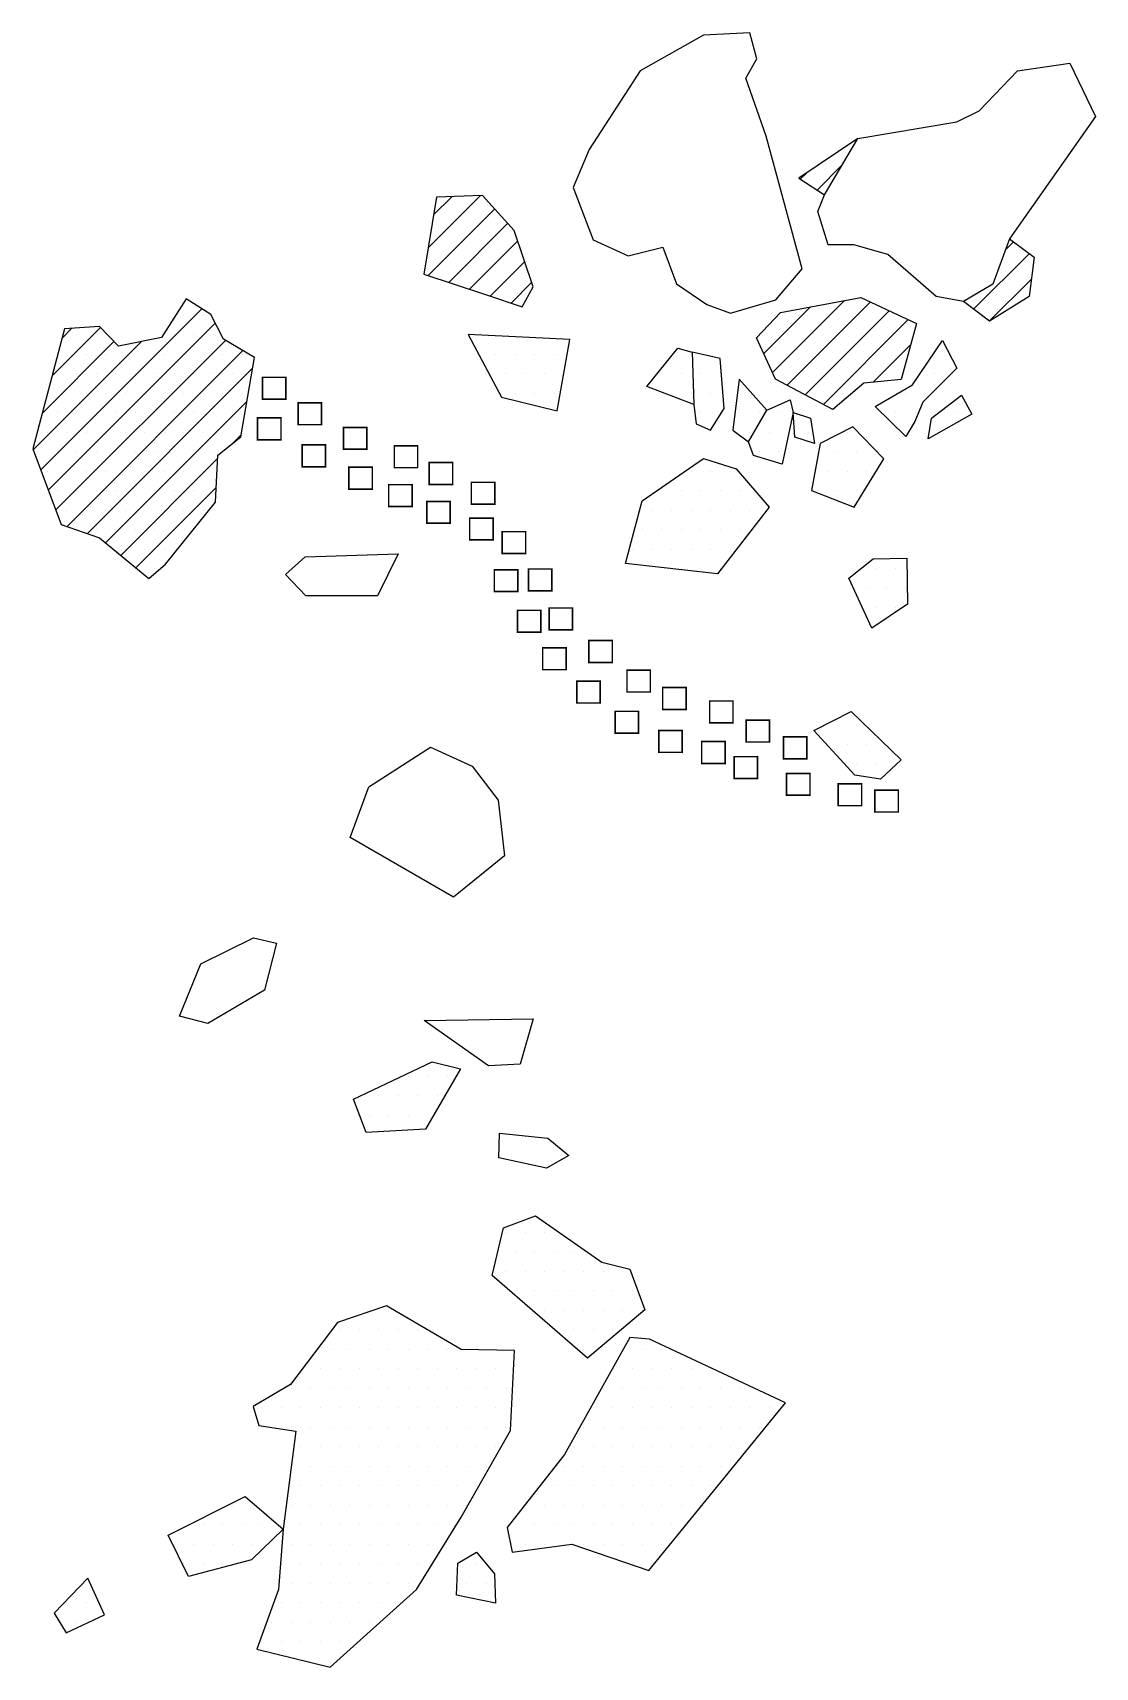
# Model space of a CAD drawing. Header units: metres. Extents: x 335 to 403, y -1965 to -1861.
import ezdxf

# ---------------------------------------------------------------- set-up
doc = ezdxf.new("R2010")
doc.units = ezdxf.units.M
doc.header["$LTSCALE"] = 25
doc.header["$MEASUREMENT"] = 0
doc.layers.get('0').update_dxf_attribs({"linetype": 'CONTINUOUS'})
for name, color, linetype in [('FEUER', 1, 'CONTINUOUS'), ('STEINE', 4, 'CONTINUOUS'), ('STEINESCHRAFF', 4, 'CONTINUOUS')]:
    doc.layers.add(name, color=color, linetype=linetype)

# ---------------------------------------------------------------- blocks, each defined once
blk = doc.blocks.new('RL')
at = {"layer": 'FEUER', "const_width": 0.1}
blk.add_lwpolyline([(0, -1.4), (0, 0), (1.5, 0), (1.5, -1.4), (0, -1.4)], dxfattribs=at)
blk = doc.blocks.new('*X2')
at = {"color": 0}
for p, q in [((344.375, -1878.75), (344.375, -1878.75)), ((345.625, -1878.75), (345.625, -1878.75)), ((337.5, -1880), (337.5, -1880)), ((338.75, -1880), (338.75, -1880)), ((343.75, -1880), (343.75, -1880)), ((345, -1880), (345, -1880)), ((346.25, -1880), (346.25, -1880)), ((336.875, -1881.25), (336.875, -1881.25)), ((338.125, -1881.25), (338.125, -1881.25)), ((339.375, -1881.25), (339.375, -1881.25)), ((340.625, -1881.25), (340.625, -1881.25)), ((341.875, -1881.25), (341.875, -1881.25)), ((343.125, -1881.25), (343.125, -1881.25)), ((344.375, -1881.25), (344.375, -1881.25)), ((345.625, -1881.25), (345.625, -1881.25)), ((346.875, -1881.25), (346.875, -1881.25)), ((348.125, -1881.25), (348.125, -1881.25)), ((364.375, -1881.25), (364.375, -1881.25)), ((365.625, -1881.25), (365.625, -1881.25)), ((366.875, -1881.25), (366.875, -1881.25)), ((368.125, -1881.25), (368.125, -1881.25)), ((376.875, -1881.25), (376.875, -1881.25)), ((393.125, -1881.25), (393.125, -1881.25)), ((336.25, -1882.5), (336.25, -1882.5)), ((337.5, -1882.5), (337.5, -1882.5)), ((338.75, -1882.5), (338.75, -1882.5)), ((340, -1882.5), (340, -1882.5)), ((341.25, -1882.5), (341.25, -1882.5)), ((342.5, -1882.5), (342.5, -1882.5)), ((343.75, -1882.5), (343.75, -1882.5)), ((345, -1882.5), (345, -1882.5)), ((346.25, -1882.5), (346.25, -1882.5)), ((347.5, -1882.5), (347.5, -1882.5)), ((365, -1882.5), (365, -1882.5)), ((366.25, -1882.5), (366.25, -1882.5)), ((367.5, -1882.5), (367.5, -1882.5)), ((375, -1882.5), (375, -1882.5)), ((376.25, -1882.5), (376.25, -1882.5)), ((377.5, -1882.5), (377.5, -1882.5)), ((378.75, -1882.5), (378.75, -1882.5)), ((392.5, -1882.5), (392.5, -1882.5)), ((336.875, -1883.75), (336.875, -1883.75)), ((338.125, -1883.75), (338.125, -1883.75)), ((339.375, -1883.75), (339.375, -1883.75)), ((340.625, -1883.75), (340.625, -1883.75)), ((341.875, -1883.75), (341.875, -1883.75)), ((343.125, -1883.75), (343.125, -1883.75)), ((344.375, -1883.75), (344.375, -1883.75)), ((345.625, -1883.75), (345.625, -1883.75)), ((346.875, -1883.75), (346.875, -1883.75)), ((348.125, -1883.75), (348.125, -1883.75)), ((365.625, -1883.75), (365.625, -1883.75)), ((366.875, -1883.75), (366.875, -1883.75)), ((368.125, -1883.75), (368.125, -1883.75)), ((375.625, -1883.75), (375.625, -1883.75)), ((376.875, -1883.75), (376.875, -1883.75)), ((378.125, -1883.75), (378.125, -1883.75)), ((380.625, -1883.75), (380.625, -1883.75)), ((390.625, -1883.75), (390.625, -1883.75)), ((391.875, -1883.75), (391.875, -1883.75)), ((336.25, -1885), (336.25, -1885)), ((337.5, -1885), (337.5, -1885)), ((338.75, -1885), (338.75, -1885)), ((340, -1885), (340, -1885)), ((341.25, -1885), (341.25, -1885)), ((342.5, -1885), (342.5, -1885)), ((343.75, -1885), (343.75, -1885)), ((345, -1885), (345, -1885)), ((346.25, -1885), (346.25, -1885)), ((347.5, -1885), (347.5, -1885)), ((377.5, -1885), (377.5, -1885)), ((378.75, -1885), (378.75, -1885)), ((380, -1885), (380, -1885)), ((381.25, -1885), (381.25, -1885)), ((382.5, -1885), (382.5, -1885)), ((390, -1885), (390, -1885)), ((391.25, -1885), (391.25, -1885)), ((393.75, -1885), (393.75, -1885)), ((335.625, -1886.25), (335.625, -1886.25)), ((336.875, -1886.25), (336.875, -1886.25)), ((338.125, -1886.25), (338.125, -1886.25)), ((339.375, -1886.25), (339.375, -1886.25)), ((340.625, -1886.25), (340.625, -1886.25)), ((341.875, -1886.25), (341.875, -1886.25)), ((343.125, -1886.25), (343.125, -1886.25)), ((344.375, -1886.25), (344.375, -1886.25)), ((345.625, -1886.25), (345.625, -1886.25)), ((346.875, -1886.25), (346.875, -1886.25)), ((380.625, -1886.25), (380.625, -1886.25)), ((381.875, -1886.25), (381.875, -1886.25)), ((383.125, -1886.25), (383.125, -1886.25)), ((384.375, -1886.25), (384.375, -1886.25)), ((386.875, -1886.25), (386.875, -1886.25)), ((390.625, -1886.25), (390.625, -1886.25)), ((335, -1887.5), (335, -1887.5)), ((336.25, -1887.5), (336.25, -1887.5)), ((337.5, -1887.5), (337.5, -1887.5)), ((338.75, -1887.5), (338.75, -1887.5)), ((340, -1887.5), (340, -1887.5)), ((341.25, -1887.5), (341.25, -1887.5)), ((342.5, -1887.5), (342.5, -1887.5)), ((343.75, -1887.5), (343.75, -1887.5)), ((345, -1887.5), (345, -1887.5)), ((346.25, -1887.5), (346.25, -1887.5)), ((381.25, -1887.5), (381.25, -1887.5)), ((382.5, -1887.5), (382.5, -1887.5)), ((386.25, -1887.5), (386.25, -1887.5)), ((387.5, -1887.5), (387.5, -1887.5)), ((388.75, -1887.5), (388.75, -1887.5)), ((335.625, -1888.75), (335.625, -1888.75)), ((336.875, -1888.75), (336.875, -1888.75)), ((338.125, -1888.75), (338.125, -1888.75)), ((339.375, -1888.75), (339.375, -1888.75)), ((340.625, -1888.75), (340.625, -1888.75)), ((341.875, -1888.75), (341.875, -1888.75)), ((343.125, -1888.75), (343.125, -1888.75)), ((344.375, -1888.75), (344.375, -1888.75)), ((345.625, -1888.75), (345.625, -1888.75)), ((376.875, -1888.75), (376.875, -1888.75)), ((378.125, -1888.75), (378.125, -1888.75)), ((379.375, -1888.75), (379.375, -1888.75)), ((385.625, -1888.75), (385.625, -1888.75)), ((386.875, -1888.75), (386.875, -1888.75)), ((388.125, -1888.75), (388.125, -1888.75)), ((336.25, -1890), (336.25, -1890)), ((337.5, -1890), (337.5, -1890)), ((338.75, -1890), (338.75, -1890)), ((340, -1890), (340, -1890)), ((341.25, -1890), (341.25, -1890)), ((342.5, -1890), (342.5, -1890)), ((343.75, -1890), (343.75, -1890)), ((345, -1890), (345, -1890)), ((346.25, -1890), (346.25, -1890)), ((375, -1890), (375, -1890)), ((376.25, -1890), (376.25, -1890)), ((377.5, -1890), (377.5, -1890)), ((378.75, -1890), (378.75, -1890)), ((380, -1890), (380, -1890)), ((385, -1890), (385, -1890)), ((386.25, -1890), (386.25, -1890)), ((387.5, -1890), (387.5, -1890)), ((336.875, -1891.25), (336.875, -1891.25)), ((338.125, -1891.25), (338.125, -1891.25)), ((339.375, -1891.25), (339.375, -1891.25)), ((340.625, -1891.25), (340.625, -1891.25)), ((341.875, -1891.25), (341.875, -1891.25)), ((343.125, -1891.25), (343.125, -1891.25)), ((344.375, -1891.25), (344.375, -1891.25)), ((345.625, -1891.25), (345.625, -1891.25)), ((374.375, -1891.25), (374.375, -1891.25)), ((375.625, -1891.25), (375.625, -1891.25)), ((376.875, -1891.25), (376.875, -1891.25)), ((378.125, -1891.25), (378.125, -1891.25)), ((379.375, -1891.25), (379.375, -1891.25)), ((380.625, -1891.25), (380.625, -1891.25)), ((338.75, -1892.5), (338.75, -1892.5)), ((340, -1892.5), (340, -1892.5)), ((341.25, -1892.5), (341.25, -1892.5)), ((342.5, -1892.5), (342.5, -1892.5)), ((343.75, -1892.5), (343.75, -1892.5)), ((373.75, -1892.5), (373.75, -1892.5)), ((375, -1892.5), (375, -1892.5)), ((376.25, -1892.5), (376.25, -1892.5)), ((377.5, -1892.5), (377.5, -1892.5)), ((378.75, -1892.5), (378.75, -1892.5)), ((380, -1892.5), (380, -1892.5)), ((340.625, -1893.75), (340.625, -1893.75)), ((341.875, -1893.75), (341.875, -1893.75)), ((343.125, -1893.75), (343.125, -1893.75)), ((373.125, -1893.75), (373.125, -1893.75)), ((374.375, -1893.75), (374.375, -1893.75)), ((375.625, -1893.75), (375.625, -1893.75)), ((376.875, -1893.75), (376.875, -1893.75)), ((378.125, -1893.75), (378.125, -1893.75)), ((379.375, -1893.75), (379.375, -1893.75)), ((342.5, -1895), (342.5, -1895)), ((376.25, -1895), (376.25, -1895)), ((377.5, -1895), (377.5, -1895)), ((378.75, -1895), (378.75, -1895)), ((388.75, -1895), (388.75, -1895)), ((390, -1895), (390, -1895)), ((388.125, -1896.25), (388.125, -1896.25)), ((389.375, -1896.25), (389.375, -1896.25)), ((390.625, -1896.25), (390.625, -1896.25)), ((388.75, -1897.5), (388.75, -1897.5)), ((390, -1897.5), (390, -1897.5)), ((386.25, -1905), (386.25, -1905)), ((387.5, -1905), (387.5, -1905)), ((385.625, -1906.25), (385.625, -1906.25)), ((386.875, -1906.25), (386.875, -1906.25)), ((388.125, -1906.25), (388.125, -1906.25)), ((387.5, -1907.5), (387.5, -1907.5)), ((388.75, -1907.5), (388.75, -1907.5)), ((390, -1907.5), (390, -1907.5)), ((358.75, -1927.5), (358.75, -1927.5)), ((360, -1927.5), (360, -1927.5)), ((361.25, -1927.5), (361.25, -1927.5)), ((356.875, -1928.75), (356.875, -1928.75)), ((358.125, -1928.75), (358.125, -1928.75)), ((359.375, -1928.75), (359.375, -1928.75)), ((360.625, -1928.75), (360.625, -1928.75)), ((356.25, -1930), (356.25, -1930)), ((357.5, -1930), (357.5, -1930)), ((358.75, -1930), (358.75, -1930)), ((360, -1930), (360, -1930)), ((365, -1937.5), (365, -1937.5)), ((366.25, -1937.5), (366.25, -1937.5)), ((367.5, -1937.5), (367.5, -1937.5)), ((365.625, -1938.75), (365.625, -1938.75)), ((366.875, -1938.75), (366.875, -1938.75)), ((368.125, -1938.75), (368.125, -1938.75)), ((369.375, -1938.75), (369.375, -1938.75)), ((365, -1940), (365, -1940)), ((366.25, -1940), (366.25, -1940)), ((367.5, -1940), (367.5, -1940)), ((368.75, -1940), (368.75, -1940)), ((370, -1940), (370, -1940)), ((371.25, -1940), (371.25, -1940)), ((372.5, -1940), (372.5, -1940)), ((365.625, -1941.25), (365.625, -1941.25)), ((366.875, -1941.25), (366.875, -1941.25)), ((368.125, -1941.25), (368.125, -1941.25)), ((369.375, -1941.25), (369.375, -1941.25)), ((370.625, -1941.25), (370.625, -1941.25)), ((371.875, -1941.25), (371.875, -1941.25)), ((373.125, -1941.25), (373.125, -1941.25)), ((357.5, -1942.5), (357.5, -1942.5)), ((367.5, -1942.5), (367.5, -1942.5)), ((368.75, -1942.5), (368.75, -1942.5)), ((370, -1942.5), (370, -1942.5)), ((371.25, -1942.5), (371.25, -1942.5)), ((372.5, -1942.5), (372.5, -1942.5)), ((373.75, -1942.5), (373.75, -1942.5)), ((354.375, -1943.75), (354.375, -1943.75)), ((355.625, -1943.75), (355.625, -1943.75)), ((356.875, -1943.75), (356.875, -1943.75)), ((358.125, -1943.75), (358.125, -1943.75)), ((359.375, -1943.75), (359.375, -1943.75)), ((369.375, -1943.75), (369.375, -1943.75)), ((370.625, -1943.75), (370.625, -1943.75)), ((371.875, -1943.75), (371.875, -1943.75)), ((353.75, -1945), (353.75, -1945)), ((355, -1945), (355, -1945)), ((356.25, -1945), (356.25, -1945)), ((357.5, -1945), (357.5, -1945)), ((358.75, -1945), (358.75, -1945)), ((360, -1945), (360, -1945)), ((361.25, -1945), (361.25, -1945)), ((370, -1945), (370, -1945)), ((373.75, -1945), (373.75, -1945)), ((375, -1945), (375, -1945)), ((353.125, -1946.25), (353.125, -1946.25)), ((354.375, -1946.25), (354.375, -1946.25)), ((355.625, -1946.25), (355.625, -1946.25)), ((356.875, -1946.25), (356.875, -1946.25)), ((358.125, -1946.25), (358.125, -1946.25)), ((359.375, -1946.25), (359.375, -1946.25)), ((360.625, -1946.25), (360.625, -1946.25)), ((361.875, -1946.25), (361.875, -1946.25)), ((363.125, -1946.25), (363.125, -1946.25)), ((364.375, -1946.25), (364.375, -1946.25)), ((371.875, -1946.25), (371.875, -1946.25)), ((373.125, -1946.25), (373.125, -1946.25)), ((374.375, -1946.25), (374.375, -1946.25)), ((375.625, -1946.25), (375.625, -1946.25)), ((376.875, -1946.25), (376.875, -1946.25)), ((378.125, -1946.25), (378.125, -1946.25)), ((351.25, -1947.5), (351.25, -1947.5)), ((352.5, -1947.5), (352.5, -1947.5)), ((353.75, -1947.5), (353.75, -1947.5)), ((355, -1947.5), (355, -1947.5)), ((356.25, -1947.5), (356.25, -1947.5)), ((357.5, -1947.5), (357.5, -1947.5)), ((358.75, -1947.5), (358.75, -1947.5)), ((360, -1947.5), (360, -1947.5)), ((361.25, -1947.5), (361.25, -1947.5)), ((362.5, -1947.5), (362.5, -1947.5)), ((363.75, -1947.5), (363.75, -1947.5)), ((365, -1947.5), (365, -1947.5)), ((371.25, -1947.5), (371.25, -1947.5)), ((372.5, -1947.5), (372.5, -1947.5)), ((373.75, -1947.5), (373.75, -1947.5)), ((375, -1947.5), (375, -1947.5)), ((376.25, -1947.5), (376.25, -1947.5)), ((377.5, -1947.5), (377.5, -1947.5)), ((378.75, -1947.5), (378.75, -1947.5)), ((380, -1947.5), (380, -1947.5)), ((349.375, -1948.75), (349.375, -1948.75)), ((350.625, -1948.75), (350.625, -1948.75)), ((351.875, -1948.75), (351.875, -1948.75)), ((353.125, -1948.75), (353.125, -1948.75)), ((354.375, -1948.75), (354.375, -1948.75)), ((355.625, -1948.75), (355.625, -1948.75)), ((356.875, -1948.75), (356.875, -1948.75)), ((358.125, -1948.75), (358.125, -1948.75)), ((359.375, -1948.75), (359.375, -1948.75)), ((360.625, -1948.75), (360.625, -1948.75)), ((361.875, -1948.75), (361.875, -1948.75)), ((363.125, -1948.75), (363.125, -1948.75)), ((364.375, -1948.75), (364.375, -1948.75)), ((370.625, -1948.75), (370.625, -1948.75)), ((371.875, -1948.75), (371.875, -1948.75)), ((373.125, -1948.75), (373.125, -1948.75)), ((374.375, -1948.75), (374.375, -1948.75)), ((375.625, -1948.75), (375.625, -1948.75)), ((376.875, -1948.75), (376.875, -1948.75)), ((378.125, -1948.75), (378.125, -1948.75)), ((379.375, -1948.75), (379.375, -1948.75)), ((380.625, -1948.75), (380.625, -1948.75)), ((381.875, -1948.75), (381.875, -1948.75)), ((350, -1950), (350, -1950)), ((351.25, -1950), (351.25, -1950)), ((352.5, -1950), (352.5, -1950)), ((353.75, -1950), (353.75, -1950)), ((355, -1950), (355, -1950)), ((356.25, -1950), (356.25, -1950)), ((357.5, -1950), (357.5, -1950)), ((358.75, -1950), (358.75, -1950)), ((360, -1950), (360, -1950)), ((361.25, -1950), (361.25, -1950)), ((362.5, -1950), (362.5, -1950)), ((363.75, -1950), (363.75, -1950)), ((365, -1950), (365, -1950)), ((370, -1950), (370, -1950)), ((371.25, -1950), (371.25, -1950)), ((372.5, -1950), (372.5, -1950)), ((373.75, -1950), (373.75, -1950)), ((375, -1950), (375, -1950)), ((376.25, -1950), (376.25, -1950)), ((377.5, -1950), (377.5, -1950)), ((378.75, -1950), (378.75, -1950)), ((380, -1950), (380, -1950)), ((381.25, -1950), (381.25, -1950)), ((351.875, -1951.25), (351.875, -1951.25)), ((353.125, -1951.25), (353.125, -1951.25)), ((354.375, -1951.25), (354.375, -1951.25)), ((355.625, -1951.25), (355.625, -1951.25)), ((356.875, -1951.25), (356.875, -1951.25)), ((358.125, -1951.25), (358.125, -1951.25)), ((359.375, -1951.25), (359.375, -1951.25)), ((360.625, -1951.25), (360.625, -1951.25)), ((361.875, -1951.25), (361.875, -1951.25)), ((363.125, -1951.25), (363.125, -1951.25)), ((364.375, -1951.25), (364.375, -1951.25)), ((369.375, -1951.25), (369.375, -1951.25)), ((370.625, -1951.25), (370.625, -1951.25)), ((371.875, -1951.25), (371.875, -1951.25)), ((373.125, -1951.25), (373.125, -1951.25)), ((374.375, -1951.25), (374.375, -1951.25)), ((375.625, -1951.25), (375.625, -1951.25)), ((376.875, -1951.25), (376.875, -1951.25)), ((378.125, -1951.25), (378.125, -1951.25)), ((379.375, -1951.25), (379.375, -1951.25)), ((380.625, -1951.25), (380.625, -1951.25)), ((352.5, -1952.5), (352.5, -1952.5)), ((353.75, -1952.5), (353.75, -1952.5)), ((355, -1952.5), (355, -1952.5)), ((356.25, -1952.5), (356.25, -1952.5)), ((357.5, -1952.5), (357.5, -1952.5)), ((358.75, -1952.5), (358.75, -1952.5)), ((360, -1952.5), (360, -1952.5)), ((361.25, -1952.5), (361.25, -1952.5)), ((362.5, -1952.5), (362.5, -1952.5)), ((363.75, -1952.5), (363.75, -1952.5)), ((368.75, -1952.5), (368.75, -1952.5)), ((370, -1952.5), (370, -1952.5)), ((371.25, -1952.5), (371.25, -1952.5)), ((372.5, -1952.5), (372.5, -1952.5)), ((373.75, -1952.5), (373.75, -1952.5)), ((375, -1952.5), (375, -1952.5)), ((376.25, -1952.5), (376.25, -1952.5)), ((377.5, -1952.5), (377.5, -1952.5)), ((378.75, -1952.5), (378.75, -1952.5)), ((351.875, -1953.75), (351.875, -1953.75)), ((353.125, -1953.75), (353.125, -1953.75)), ((354.375, -1953.75), (354.375, -1953.75)), ((355.625, -1953.75), (355.625, -1953.75)), ((356.875, -1953.75), (356.875, -1953.75)), ((358.125, -1953.75), (358.125, -1953.75)), ((359.375, -1953.75), (359.375, -1953.75)), ((360.625, -1953.75), (360.625, -1953.75)), ((361.875, -1953.75), (361.875, -1953.75)), ((363.125, -1953.75), (363.125, -1953.75)), ((368.125, -1953.75), (368.125, -1953.75)), ((369.375, -1953.75), (369.375, -1953.75)), ((370.625, -1953.75), (370.625, -1953.75)), ((371.875, -1953.75), (371.875, -1953.75)), ((373.125, -1953.75), (373.125, -1953.75)), ((374.375, -1953.75), (374.375, -1953.75)), ((375.625, -1953.75), (375.625, -1953.75)), ((376.875, -1953.75), (376.875, -1953.75)), ((378.125, -1953.75), (378.125, -1953.75)), ((347.5, -1955), (347.5, -1955)), ((348.75, -1955), (348.75, -1955)), ((351.25, -1955), (351.25, -1955)), ((352.5, -1955), (352.5, -1955)), ((353.75, -1955), (353.75, -1955)), ((355, -1955), (355, -1955)), ((356.25, -1955), (356.25, -1955)), ((357.5, -1955), (357.5, -1955)), ((358.75, -1955), (358.75, -1955)), ((360, -1955), (360, -1955)), ((361.25, -1955), (361.25, -1955)), ((362.5, -1955), (362.5, -1955)), ((366.25, -1955), (366.25, -1955)), ((367.5, -1955), (367.5, -1955)), ((368.75, -1955), (368.75, -1955)), ((370, -1955), (370, -1955)), ((371.25, -1955), (371.25, -1955)), ((372.5, -1955), (372.5, -1955)), ((373.75, -1955), (373.75, -1955)), ((375, -1955), (375, -1955)), ((376.25, -1955), (376.25, -1955)), ((377.5, -1955), (377.5, -1955)), ((345.625, -1956.25), (345.625, -1956.25)), ((346.875, -1956.25), (346.875, -1956.25)), ((348.125, -1956.25), (348.125, -1956.25)), ((349.375, -1956.25), (349.375, -1956.25)), ((351.875, -1956.25), (351.875, -1956.25)), ((353.125, -1956.25), (353.125, -1956.25)), ((354.375, -1956.25), (354.375, -1956.25)), ((355.625, -1956.25), (355.625, -1956.25)), ((356.875, -1956.25), (356.875, -1956.25)), ((358.125, -1956.25), (358.125, -1956.25)), ((359.375, -1956.25), (359.375, -1956.25)), ((360.625, -1956.25), (360.625, -1956.25)), ((365.625, -1956.25), (365.625, -1956.25)), ((366.875, -1956.25), (366.875, -1956.25)), ((368.125, -1956.25), (368.125, -1956.25)), ((369.375, -1956.25), (369.375, -1956.25)), ((370.625, -1956.25), (370.625, -1956.25)), ((371.875, -1956.25), (371.875, -1956.25)), ((373.125, -1956.25), (373.125, -1956.25)), ((374.375, -1956.25), (374.375, -1956.25)), ((375.625, -1956.25), (375.625, -1956.25)), ((343.75, -1957.5), (343.75, -1957.5)), ((345, -1957.5), (345, -1957.5)), ((346.25, -1957.5), (346.25, -1957.5)), ((347.5, -1957.5), (347.5, -1957.5)), ((348.75, -1957.5), (348.75, -1957.5)), ((351.25, -1957.5), (351.25, -1957.5)), ((352.5, -1957.5), (352.5, -1957.5)), ((353.75, -1957.5), (353.75, -1957.5)), ((355, -1957.5), (355, -1957.5)), ((356.25, -1957.5), (356.25, -1957.5)), ((357.5, -1957.5), (357.5, -1957.5)), ((358.75, -1957.5), (358.75, -1957.5)), ((360, -1957.5), (360, -1957.5)), ((366.25, -1957.5), (366.25, -1957.5)), ((367.5, -1957.5), (367.5, -1957.5)), ((368.75, -1957.5), (368.75, -1957.5)), ((370, -1957.5), (370, -1957.5)), ((371.25, -1957.5), (371.25, -1957.5)), ((372.5, -1957.5), (372.5, -1957.5)), ((373.75, -1957.5), (373.75, -1957.5)), ((375, -1957.5), (375, -1957.5)), ((344.375, -1958.75), (344.375, -1958.75)), ((345.625, -1958.75), (345.625, -1958.75)), ((346.875, -1958.75), (346.875, -1958.75)), ((350.625, -1958.75), (350.625, -1958.75)), ((351.875, -1958.75), (351.875, -1958.75)), ((353.125, -1958.75), (353.125, -1958.75)), ((354.375, -1958.75), (354.375, -1958.75)), ((355.625, -1958.75), (355.625, -1958.75)), ((356.875, -1958.75), (356.875, -1958.75)), ((358.125, -1958.75), (358.125, -1958.75)), ((359.375, -1958.75), (359.375, -1958.75)), ((363.125, -1958.75), (363.125, -1958.75)), ((373.125, -1958.75), (373.125, -1958.75)), ((374.375, -1958.75), (374.375, -1958.75)), ((351.25, -1960), (351.25, -1960)), ((352.5, -1960), (352.5, -1960)), ((353.75, -1960), (353.75, -1960)), ((355, -1960), (355, -1960)), ((356.25, -1960), (356.25, -1960)), ((357.5, -1960), (357.5, -1960)), ((358.75, -1960), (358.75, -1960)), ((362.5, -1960), (362.5, -1960)), ((363.75, -1960), (363.75, -1960)), ((336.875, -1961.25), (336.875, -1961.25)), ((338.125, -1961.25), (338.125, -1961.25)), ((350.625, -1961.25), (350.625, -1961.25)), ((351.875, -1961.25), (351.875, -1961.25)), ((353.125, -1961.25), (353.125, -1961.25)), ((354.375, -1961.25), (354.375, -1961.25)), ((355.625, -1961.25), (355.625, -1961.25)), ((356.875, -1961.25), (356.875, -1961.25)), ((358.125, -1961.25), (358.125, -1961.25)), ((337.5, -1962.5), (337.5, -1962.5)), ((350, -1962.5), (350, -1962.5)), ((351.25, -1962.5), (351.25, -1962.5)), ((352.5, -1962.5), (352.5, -1962.5)), ((353.75, -1962.5), (353.75, -1962.5)), ((355, -1962.5), (355, -1962.5)), ((356.25, -1962.5), (356.25, -1962.5)), ((349.375, -1963.75), (349.375, -1963.75)), ((350.625, -1963.75), (350.625, -1963.75)), ((351.875, -1963.75), (351.875, -1963.75)), ((353.125, -1963.75), (353.125, -1963.75)), ((354.375, -1963.75), (354.375, -1963.75)), ((352.5, -1965), (352.5, -1965)), ((353.75, -1965), (353.75, -1965))]:
    blk.add_line(p, q, dxfattribs=at)
blk = doc.blocks.new('*X3')
at = {"color": 0}
for p, q in [((383.88, -1870.02), (384.27, -1869.63)), ((384.95, -1870.72), (386.54, -1869.13)), ((360.02, -1874.43), (363.39, -1871.07)), ((360.38, -1872.31), (361.56, -1871.13)), ((360.03, -1876.2), (364.3, -1871.93)), ((361.36, -1876.64), (365.14, -1872.85)), ((362.69, -1877.08), (365.78, -1873.98)), ((394.99, -1878.36), (398.56, -1874.79)), ((397.01, -1874.57), (397.55, -1874.03)), ((364.01, -1877.51), (366.23, -1875.3)), ((365.34, -1877.96), (366.67, -1876.62)), ((395.99, -1879.12), (398.69, -1876.43)), ((382.1, -1882.41), (386.72, -1877.79)), ((383.04, -1883.23), (388.38, -1877.89)), ((335.2, -1888.65), (345.52, -1878.33)), ((381.55, -1881.2), (384.54, -1878.2)), ((384.2, -1883.84), (389.58, -1878.46)), ((385.36, -1884.46), (390.78, -1879.03)), ((335.68, -1889.94), (346.38, -1879.24)), ((335.93, -1882.62), (339.03, -1879.52)), ((336.57, -1880.21), (337.2, -1879.58)), ((334.71, -1887.37), (341.65, -1880.43)), ((335.29, -1885.03), (339.89, -1880.42)), ((336.17, -1891.22), (347.04, -1880.35)), ((336.89, -1892.27), (348.15, -1881.01)), ((388.54, -1883.04), (390.95, -1880.63)), ((338.19, -1892.73), (348.78, -1882.14)), ((339.36, -1893.33), (348.42, -1884.27)), ((347.49, -1886.97), (348.05, -1886.41)), ((340.33, -1894.13), (346.54, -1887.92)), ((341.3, -1894.93), (346.44, -1889.78))]:
    blk.add_line(p, q, dxfattribs=at)

msp = doc.modelspace()

# ---------------------------------------------------------------- linework, layer by layer
at = {"layer": 'STEINE'}
for points in [[(370.34, -1868.12), (369.32, -1870.56), (370.6, -1873.92), (372.84, -1874.94), (375.08, -1874.38), (375.94, -1876.73), (377.88, -1878.05), (379.4, -1878.61), (382.31, -1877.75), (383.99, -1875.76), (381.7, -1867.26), (380.38, -1863.54), (381.09, -1862.32), (380.64, -1860.64), (377.68, -1860.79), (373.61, -1863.08), (370.34, -1868.12)], [(397.28, -1873.84), (396.21, -1876.74), (394.33, -1877.86), (392.59, -1877.55), (389.49, -1874.85), (387.3, -1874.24), (385.67, -1874.24), (385.01, -1872.1), (385.42, -1871.03), (387.56, -1867.41), (393.92, -1866.35), (395.35, -1865.64), (397.8, -1863.09), (401.16, -1862.58), (402.79, -1866), (397.28, -1873.84)], [(387.56, -1867.41), (387.56, -1867.41), (383.79, -1869.96), (385.42, -1871.03)], [(360.56, -1871.17), (359.75, -1876.11), (363.77, -1877.43), (366.06, -1878.2), (366.77, -1876.93), (365.55, -1873.31), (363.52, -1871.07), (360.56, -1871.17)], [(397.28, -1873.84), (398.86, -1875.01), (398.55, -1877.55), (396.01, -1879.13), (394.33, -1877.86)], [(348.9, -1881.45), (346.91, -1880.28), (346.1, -1878.7), (344.52, -1877.68), (342.94, -1880.17), (340.19, -1880.73), (338.97, -1879.46), (336.73, -1879.61), (334.69, -1887.3), (336.52, -1892.14), (338.96, -1893), (342.12, -1895.6), (343.19, -1894.69), (346.4, -1890.72), (346.55, -1887.71), (348.03, -1886.54), (348.9, -1881.45)], [(385.97, -1884.78), (382.3, -1882.84), (381.08, -1880.19), (382.61, -1878.56), (387.76, -1877.6), (391.32, -1879.28), (390.35, -1882.85), (387.96, -1883.1), (385.97, -1884.78)], [(362.6, -1879.98), (364.73, -1884), (368.3, -1884.87), (369.12, -1880.29), (362.6, -1879.98)], [(377.06, -1884.47), (374.05, -1883.3), (376.04, -1880.85), (376.96, -1881.11)], [(378.74, -1881.52), (376.96, -1881.11), (377.06, -1884.47), (377.21, -1885.69), (378.13, -1886.1), (378.99, -1884.72), (378.74, -1881.52)], [(390.65, -1886.51), (388.67, -1884.58), (391.06, -1883.2), (393, -1880.35), (393.92, -1882.13), (391.73, -1884.32), (391.22, -1885.55), (390.65, -1886.51)], [(381.74, -1884.83), (379.96, -1882.84), (379.55, -1886.1), (380.57, -1886.86)], [(383.42, -1884.98), (382.71, -1888.29), (380.88, -1887.73), (380.57, -1886.86), (381.74, -1884.83), (383.22, -1884.17), (383.42, -1884.98)], [(392.08, -1886.67), (392.28, -1885.34), (394.22, -1883.87), (394.88, -1885.09), (392.08, -1886.67)], [(383.42, -1884.98), (384.54, -1885.34), (384.8, -1886.97), (383.52, -1886.56), (383.42, -1884.98)], [(387.24, -1885.9), (385.15, -1886.97), (384.59, -1889.97), (387.34, -1891.04), (389.23, -1887.94), (387.24, -1885.9)], [(378.58, -1895.32), (372.67, -1894.65), (373.74, -1890.63), (377.67, -1887.93), (379.76, -1888.59), (381.89, -1891.04), (378.58, -1895.32)], [(356.78, -1896.73), (352.2, -1896.73), (350.88, -1895.35), (352.15, -1894.23), (358.11, -1894.03), (356.78, -1896.73)], [(388.46, -1898.79), (386.98, -1895.58), (388.56, -1894.35), (390.7, -1894.3), (390.75, -1897.26), (388.46, -1898.79)], [(387.38, -1908.21), (384.74, -1905.35), (387.13, -1904.13), (390.34, -1907.24), (389.01, -1908.46), (387.38, -1908.21)], [(361.66, -1916.03), (355.04, -1912.21), (356.22, -1908.95), (360.19, -1906.41), (362.84, -1907.63), (364.52, -1909.82), (364.92, -1913.39), (361.66, -1916.03)], [(348.83, -1918.63), (350.3, -1918.98), (349.54, -1921.99), (345.92, -1924.12), (344.09, -1923.66), (345.46, -1920.3), (348.83, -1918.63)], [(363.9, -1926.83), (359.77, -1923.93), (366.75, -1923.83), (365.93, -1926.73), (363.9, -1926.83)], [(356.05, -1931.11), (355.24, -1928.97), (360.28, -1926.58), (362.11, -1927.04), (359.87, -1930.9), (356.05, -1931.11)], [(364.56, -1932.74), (364.61, -1931.16), (367.71, -1931.47), (369.04, -1932.59), (367.61, -1933.4), (364.56, -1932.74)], [(370.25, -1945.58), (364.14, -1940.28), (364.86, -1937.22), (366.9, -1936.46), (371.17, -1939.42), (372.95, -1939.87), (373.92, -1942.47), (370.25, -1945.58)], [(350.74, -1956.52), (350.43, -1960.39), (349.06, -1964.21), (353.74, -1965.38), (359.29, -1960.39), (362.15, -1955.76), (365.31, -1950.21), (365.57, -1945.07), (362.15, -1945.01), (357.37, -1942.21), (354.21, -1943.28), (351.2, -1947.25), (348.81, -1948.67), (349.17, -1949.89), (351.56, -1950.25), (350.74, -1956.52)], [(372.95, -1944.25), (368.77, -1951.74), (365.1, -1956.42), (365.41, -1958), (369.23, -1957.49), (374.17, -1959.18), (382.93, -1948.44), (374.22, -1944.36), (372.95, -1944.25)], [(350.74, -1956.52), (348.7, -1958.5), (344.68, -1959.57), (343.36, -1956.92), (348.3, -1954.43), (350.74, -1956.52)], [(364.34, -1961.26), (361.84, -1960.75), (361.94, -1958.71), (363.12, -1958), (364.29, -1959.38), (364.34, -1961.26)], [(336.07, -1961.91), (336.83, -1963.18), (339.28, -1962.01), (338.21, -1959.67), (336.07, -1961.91)]]:
    msp.add_lwpolyline(points, dxfattribs=at)

# ---------------------------------------------------------------- block references
at = {"layer": 'FEUER'}
for name, p in [('*X3', (0, 0)), ('RL', (349.41, -1882.72)), ('RL', (351.7, -1884.35)), ('RL', (349.1, -1885.32)), ('RL', (354.6, -1885.93)), ('RL', (351.95, -1887.05)), ('RL', (357.86, -1887.11)), ('RL', (354.95, -1888.48)), ('RL', (360.1, -1888.18)), ('RL', (357.5, -1889.6)), ('RL', (362.8, -1889.45)), ('RL', (359.94, -1890.67)), ('RL', (362.69, -1891.74)), ('RL', (364.78, -1892.61)), ('RL', (364.27, -1895.05)), ('RL', (366.46, -1895)), ('RL', (365.75, -1897.65)), ('RL', (367.78, -1897.5)), ('RL', (367.37, -1900.05)), ('RL', (370.33, -1899.59)), ('RL', (372.77, -1901.48)), ('RL', (369.56, -1902.19)), ('RL', (375.06, -1902.6)), ('RL', (372.01, -1904.12)), ('RL', (378.07, -1903.46)), ('RL', (380.41, -1904.69)), ('RL', (374.81, -1905.35)), ('RL', (377.56, -1906.06)), ('RL', (382.8, -1905.76)), ('RL', (379.64, -1907.03)), ('RL', (383, -1908.1)), ('RL', (386.31, -1908.77)), ('RL', (388.66, -1909.17))]:
    msp.add_blockref(name, p, dxfattribs=at)
at = {"layer": 'STEINESCHRAFF'}
msp.add_blockref('*X2', (0, 0), dxfattribs=at)

doc.saveas('drawing.dxf')
